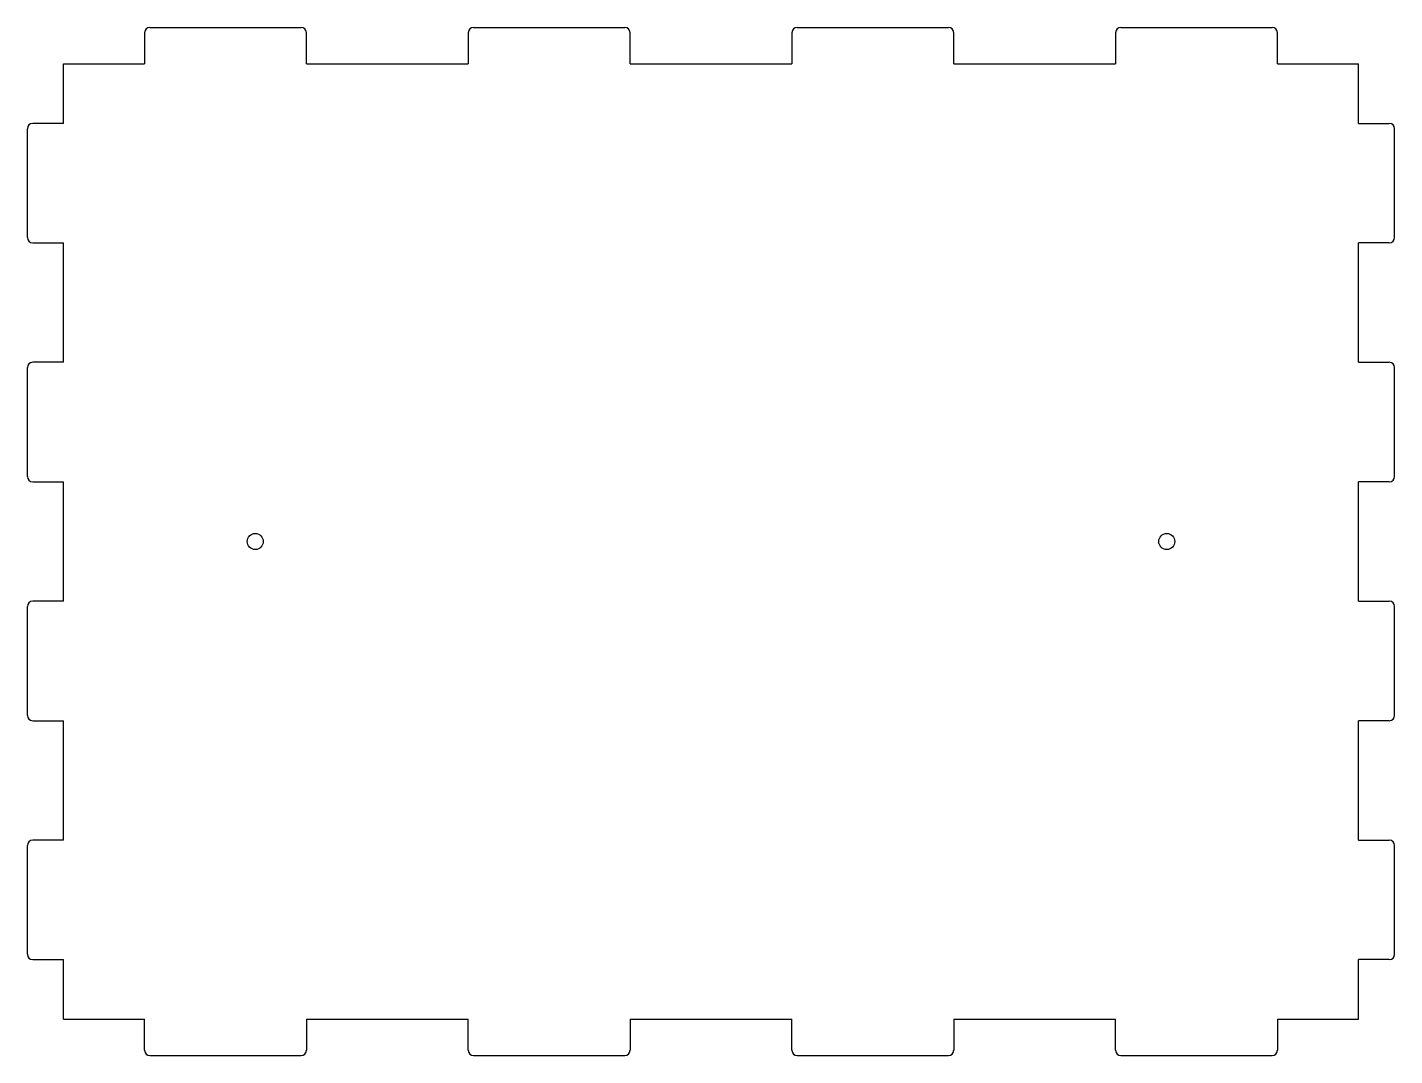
# Model space of a CAD drawing. Header units: millimetres. Extents: x 0 to 512, y 0 to 385.
import ezdxf

# ---------------------------------------------------------------- set-up
doc = ezdxf.new("R2010")
doc.units = ezdxf.units.MM
doc.layers.add('CutProfile', color=7, linetype='CONTINUOUS')

msp = doc.modelspace()

# ---------------------------------------------------------------- linework, layer by layer
at = {"layer": 'CutProfile'}
for p, q in [((45.9, 385), (102.5, 385)), ((167.1, 385), (223.7, 385)), ((288.3, 385), (344.9, 385)), ((409.5, 385), (466.1, 385)), ((43.9, 383), (43.9, 371.4)), ((104.5, 371.4), (104.5, 383)), ((165.1, 383), (165.1, 371.4)), ((225.7, 371.4), (225.7, 383)), ((286.3, 383), (286.3, 371.4)), ((346.9, 371.4), (346.9, 383)), ((407.5, 383), (407.5, 371.4)), ((468.1, 371.4), (468.1, 383)), ((13.6, 371.4), (43.9, 371.4)), ((13.6, 349.0375), (13.6, 371.4)), ((104.5, 371.4), (165.1, 371.4)), ((225.7, 371.4), (286.3, 371.4)), ((346.9, 371.4), (407.5, 371.4)), ((468.1, 371.4), (498.4, 371.4)), ((498.4, 349.0375), (498.4, 371.4)), ((13.6, 349.0375), (2, 349.0375)), ((498.4, 349.0375), (510, 349.0375)), ((0, 306.3125), (0, 347.0375)), ((512, 306.3125), (512, 347.0375)), ((2, 304.3125), (13.6, 304.3125)), ((13.6, 259.5875), (13.6, 304.3125)), ((498.4, 259.5875), (498.4, 304.3125)), ((510, 304.3125), (498.4, 304.3125)), ((0, 216.8625), (0, 257.5875)), ((13.6, 259.5875), (2, 259.5875)), ((498.4, 259.5875), (510, 259.5875)), ((512, 216.8625), (512, 257.5875)), ((2, 214.8625), (13.6, 214.8625)), ((13.6, 170.1375), (13.6, 214.8625)), ((498.4, 170.1375), (498.4, 214.8625)), ((510, 214.8625), (498.4, 214.8625)), ((13.6, 170.1375), (2, 170.1375)), ((498.4, 170.1375), (510, 170.1375)), ((0, 127.4125), (0, 168.1375)), ((512, 127.4125), (512, 168.1375)), ((2, 125.4125), (13.6, 125.4125)), ((13.6, 80.6875), (13.6, 125.4125)), ((498.4, 80.6875), (498.4, 125.4125)), ((510, 125.4125), (498.4, 125.4125)), ((0, 37.9625), (0, 78.6875)), ((13.6, 80.6875), (2, 80.6875)), ((498.4, 80.6875), (510, 80.6875)), ((512, 37.9625), (512, 78.6875)), ((2, 35.9625), (13.6, 35.9625)), ((13.6, 13.6), (13.6, 35.9625)), ((498.4, 13.6), (498.4, 35.9625)), ((510, 35.9625), (498.4, 35.9625)), ((13.6, 13.6), (43.9, 13.6)), ((43.9, 2), (43.9, 13.6)), ((104.5, 13.6), (104.5, 2)), ((104.5, 13.6), (165.1, 13.6)), ((165.1, 2), (165.1, 13.6)), ((225.7, 13.6), (225.7, 2)), ((225.7, 13.6), (286.3, 13.6)), ((286.3, 2), (286.3, 13.6)), ((346.9, 13.6), (346.9, 2)), ((346.9, 13.6), (407.5, 13.6)), ((407.5, 2), (407.5, 13.6)), ((468.1, 13.6), (468.1, 2)), ((468.1, 13.6), (498.4, 13.6)), ((45.9, 0), (102.5, 0)), ((167.1, 0), (223.7, 0)), ((288.3, 0), (344.9, 0)), ((409.5, 0), (466.1, 0))]:
    msp.add_line(p, q, dxfattribs=at)
for centre in [(85.3333, 192.5), (426.6667, 192.5)]:
    msp.add_circle(centre, 3, dxfattribs=at)
for centre, start, end in [((45.9, 383), 90, 180), ((102.5, 383), 0, 90), ((167.1, 383), 90, 180), ((223.7, 383), 0, 90), ((288.3, 383), 90, 180), ((344.9, 383), 0, 90), ((409.5, 383), 90, 180), ((466.1, 383), 0, 90), ((2, 347.0375), 90, 180), ((510, 347.0375), 0, 90), ((2, 306.3125), 180, -90), ((510, 306.3125), -90, 0), ((2, 257.5875), 90, 180), ((510, 257.5875), 0, 90), ((2, 216.8625), 180, -90), ((510, 216.8625), -90, 0), ((2, 168.1375), 90, 180), ((510, 168.1375), 0, 90), ((2, 127.4125), 180, -90), ((510, 127.4125), -90, 0), ((2, 78.6875), 90, 180), ((510, 78.6875), 0, 90), ((2, 37.9625), 180, -90), ((510, 37.9625), -90, 0), ((45.9, 2), 180, -90), ((102.5, 2), -90, 0), ((167.1, 2), 180, -90), ((223.7, 2), -90, 0), ((288.3, 2), 180, -90), ((344.9, 2), -90, 0), ((409.5, 2), 180, -90), ((466.1, 2), -90, 0)]:
    msp.add_arc(centre, 2, start, end, dxfattribs=at)

doc.saveas('drawing.dxf')
